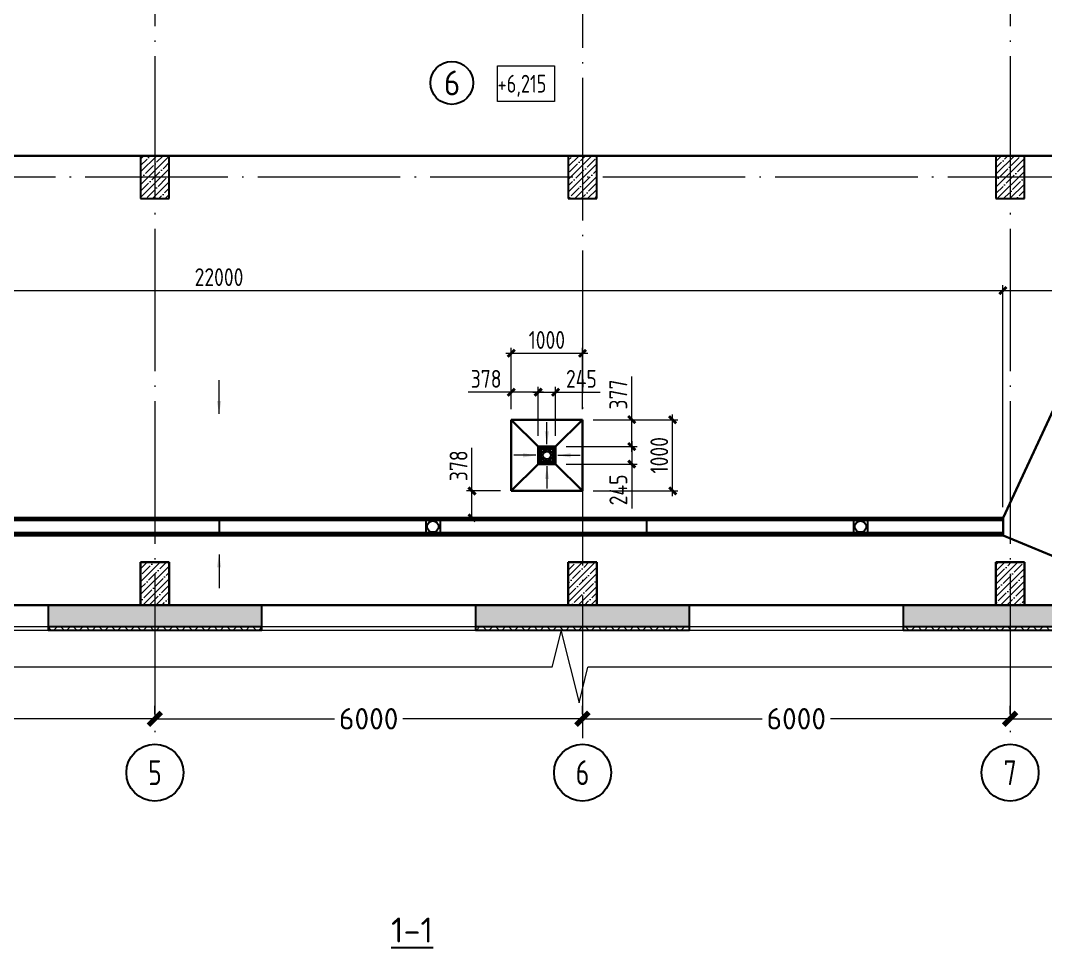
# Model space of a CAD drawing. Extents: x -965262 to 1142518, y -357520 to 71675.
# Drawn here: x 552421 to 566803, y -226157 to -213158 of the extents above; entities that cross this region are included whole.
import ezdxf

# ---------------------------------------------------------------- set-up
doc = ezdxf.new("R2010")
doc.units = 0
doc.header["$LTSCALE"] = 10
doc.linetypes.add('DOTE', pattern=[2.42, 2, -0.2, 0.02, -0.2])
doc.layers.get('0').update_dxf_attribs({"linetype": 'CONTINUOUS', "lineweight": 30})
doc.layers.get('Defpoints').update_dxf_attribs({"linetype": 'CONTINUOUS'})
for name, color, linetype, lineweight in [('DOTE', 7, 'DOTE', 9), ('ВК', 5, 'CONTINUOUS', 30), ('Лотки_трапы_выпуски', 5, 'CONTINUOUS', 30), ('полы', 3, 'CONTINUOUS', 35)]:
    doc.layers.add(name, color=color, linetype=linetype, lineweight=lineweight)
doc.styles.add('GOST 2.304', font='isocpeur.ttf', dxfattribs={"width": 0.75, "height": 250})
doc.styles.add('GOST-2.304_Type-B', font='isocpeur.ttf', dxfattribs={"width": 0.9})
doc.styles.get("Standard").update_dxf_attribs({"font": 'isocpeur.ttf', "height": 300})
doc.styles.add('ГОСТ 2м', font='isocpeur.ttf', dxfattribs={"width": 0.8, "height": 250})
doc.dimstyles.get("Standard").update_dxf_attribs({"dimscale": 100, "dimtxt": 300, "dimasz": 1.8, "dimexe": 1.8, "dimexo": 0.625, "dimgap": 0.9, "dimtad": 0, "dimdec": 0, "dimzin": 0, "dimdsep": 46, "dimtxsty": 'Standard', "dimblk": 'ARCHTICK', "dimcen": 0.9, "dimclrd": 256, "dimclre": 256, "dimclrt": 256, "dimadec": 0, "dimazin": 0, "dimtfac": 1, "dimtdec": 0, "dimtofl": 0, "dimtmove": 0, "dimatfit": 3, "dimfxl": 1, "dimtolj": 1, "dimtzin": 0, "dimlwd": 15, "dimlwe": 15, "dimarcsym": 0})
doc.dimstyles.new('ГОСТ 2м', dxfattribs={"dimtxt": 250, "dimasz": 100, "dimexe": 75, "dimexo": 150, "dimgap": 62.5, "dimtad": 1, "dimdec": 0, "dimtxsty": 'ГОСТ 2м', "dimblk": 'ARCHTICK', "dimcen": 150, "dimdle": 75, "dimclrd": 256, "dimclre": 256, "dimclrt": 256, "dimadec": 0, "dimazin": 0, "dimtfac": 1, "dimtdec": 0, "dimtmove": 0, "dimatfit": 3, "dimldrblk": 'OBLIQUE', "dimfxl": 1, "dimlwd": 15, "dimlwe": 15, "dimarcsym": 0})
pattern_1 = [(45, (487763.99, -212475.13), (-89.80256, 89.80256), []), (45, (487853.79, -212475.13), (-89.80256, 89.80256), [158.75, -31.75, 0, -31.75])]
pattern_2 = [(135, (487763.99, -212475.13), (-89.80256, -89.80256), []), (225, (487763.99, -212475.13), (89.80256, -89.80256), [])]

# ---------------------------------------------------------------- blocks, each defined once
blk = doc.blocks.new('_ArchTick')
at = {"color": 0, "linetype": 'ByBlock', "lineweight": 0, "const_width": 0.4}
blk.add_lwpolyline([(-0.5, -0.5), (0.5, 0.5)], dxfattribs=at)
blk = doc.blocks.new('*D2003')
at = {"lineweight": 15, "transparency": 16777216}
for p, q in [((566306, -222887), (566306, -222770)), ((572306, -222887), (572306, -222770)), ((566306, -222950), (568826, -222950)), ((572306, -222950), (569786, -222950))]:
    blk.add_line(p, q, dxfattribs=at)
at = {"layer": 'Defpoints', "color": 0, "lineweight": 15, "transparency": 16777216}
for p in [(566306, -222950), (566306, -222950), (572306, -222950)]:
    blk.add_point(p, dxfattribs=at)
at = {"lineweight": 15, "transparency": 16777216, "xscale": 180, "yscale": 180, "zscale": 180, "rotation": 180}
blk.add_blockref('_ArchTick', (566306, -222950), dxfattribs=at)
at = {"lineweight": 15, "transparency": 16777216, "xscale": 180, "yscale": 180, "zscale": 180}
blk.add_blockref('_ArchTick', (572306, -222950), dxfattribs=at)
at = {"lineweight": 15, "transparency": 16777216, "insert": (569306, -222950), "char_height": 300, "attachment_point": 5}
blk.add_mtext('\\A1;6000', dxfattribs=at)
blk = doc.blocks.new('*D2004')
at = {"lineweight": 15, "transparency": 16777216}
for p, q in [((560306, -222887), (560306, -222770)), ((566306, -222887), (566306, -222770)), ((560306, -222950), (562826, -222950)), ((566306, -222950), (563786, -222950))]:
    blk.add_line(p, q, dxfattribs=at)
at = {"layer": 'Defpoints', "color": 0, "lineweight": 15, "transparency": 16777216}
for p in [(560306, -222950), (560306, -222950), (566306, -222950)]:
    blk.add_point(p, dxfattribs=at)
at = {"lineweight": 15, "transparency": 16777216, "xscale": 180, "yscale": 180, "zscale": 180, "rotation": 180}
blk.add_blockref('_ArchTick', (560306, -222950), dxfattribs=at)
at = {"lineweight": 15, "transparency": 16777216, "xscale": 180, "yscale": 180, "zscale": 180}
blk.add_blockref('_ArchTick', (566306, -222950), dxfattribs=at)
at = {"lineweight": 15, "transparency": 16777216, "insert": (563306, -222950), "char_height": 300, "attachment_point": 5}
blk.add_mtext('\\A1;6000', dxfattribs=at)
blk = doc.blocks.new('*D2005')
at = {"lineweight": 15, "transparency": 16777216}
for p, q in [((554306, -222887), (554306, -222770)), ((560306, -222887), (560306, -222770)), ((554306, -222950), (556826, -222950)), ((560306, -222950), (557786, -222950))]:
    blk.add_line(p, q, dxfattribs=at)
at = {"layer": 'Defpoints', "color": 0, "lineweight": 15, "transparency": 16777216}
for p in [(554306, -222950), (554306, -222950), (560306, -222950)]:
    blk.add_point(p, dxfattribs=at)
at = {"lineweight": 15, "transparency": 16777216, "xscale": 180, "yscale": 180, "zscale": 180, "rotation": 180}
blk.add_blockref('_ArchTick', (554306, -222950), dxfattribs=at)
at = {"lineweight": 15, "transparency": 16777216, "xscale": 180, "yscale": 180, "zscale": 180}
blk.add_blockref('_ArchTick', (560306, -222950), dxfattribs=at)
at = {"lineweight": 15, "transparency": 16777216, "insert": (557306, -222950), "char_height": 300, "attachment_point": 5}
blk.add_mtext('\\A1;6000', dxfattribs=at)
blk = doc.blocks.new('*D2006')
at = {"lineweight": 15, "transparency": 16777216}
for p, q in [((548306, -222887), (548306, -222770)), ((554306, -222887), (554306, -222770)), ((548306, -222950), (550826, -222950)), ((554306, -222950), (551786, -222950))]:
    blk.add_line(p, q, dxfattribs=at)
at = {"layer": 'Defpoints', "color": 0, "lineweight": 15, "transparency": 16777216}
for p in [(548306, -222950), (548306, -222950), (554306, -222950)]:
    blk.add_point(p, dxfattribs=at)
at = {"lineweight": 15, "transparency": 16777216, "xscale": 180, "yscale": 180, "zscale": 180, "rotation": 180}
blk.add_blockref('_ArchTick', (548306, -222950), dxfattribs=at)
at = {"lineweight": 15, "transparency": 16777216, "xscale": 180, "yscale": 180, "zscale": 180}
blk.add_blockref('_ArchTick', (554306, -222950), dxfattribs=at)
at = {"lineweight": 15, "transparency": 16777216, "insert": (551306, -222950), "char_height": 300, "attachment_point": 5}
blk.add_mtext('\\A1;6000', dxfattribs=at)
blk = doc.blocks.new('*D2061')
at = {"lineweight": 15, "transparency": 16777216}
for p, q in [((558755, -219755), (558755, -219150)), ((559156, -219755), (558680, -219755)), ((558755, -220133), (558755, -219680)), ((559156, -220133), (558680, -220133))]:
    blk.add_line(p, q, dxfattribs=at)
at = {"layer": 'Defpoints', "color": 0, "lineweight": 15, "transparency": 16777216}
for p in [(559306, -219755, 3260), (558755, -220133), (559306, -220133, -30)]:
    blk.add_point(p, dxfattribs=at)
at = {"lineweight": 15, "transparency": 16777216, "xscale": 100, "yscale": 100, "zscale": 100}
for p, rotation in [((558755, -219755), 90), ((558755, -220133), 270)]:
    blk.add_blockref('_ArchTick', p, dxfattribs=dict(at, rotation=rotation))
at = {"lineweight": 15, "transparency": 16777216, "insert": (558567, -219402), "char_height": 250, "attachment_point": 5, "rotation": 90, "style": 'ГОСТ 2м'}
blk.add_mtext('378', dxfattribs=at)
blk = doc.blocks.new('_Oblique')
at = {"color": 0, "linetype": 'ByBlock', "lineweight": -2}
blk.add_line((-0.5, -0.5), (0.5, 0.5), dxfattribs=at)
blk = doc.blocks.new('*D2062')
at = {"lineweight": 15, "transparency": 16777216}
for p, q in [((561571, -219830), (561571, -218681)), ((560456, -218756), (561646, -218756)), ((560456, -219755), (561646, -219755))]:
    blk.add_line(p, q, dxfattribs=at)
at = {"layer": 'Defpoints', "color": 0, "lineweight": 15, "transparency": 16777216}
for p in [(560306, -218756, 3260), (561571, -218756), (560306, -219755, 3260)]:
    blk.add_point(p, dxfattribs=at)
at = {"lineweight": 15, "transparency": 16777216, "xscale": 100, "yscale": 100, "zscale": 100}
for p, rotation in [((561571, -218756), 90), ((561571, -219755), 270)]:
    blk.add_blockref('_ArchTick', p, dxfattribs=dict(at, rotation=rotation))
at = {"lineweight": 15, "transparency": 16777216, "insert": (561383, -219255), "char_height": 250, "attachment_point": 5, "rotation": 90, "style": 'ГОСТ 2м'}
blk.add_mtext('1000', dxfattribs=at)
blk = doc.blocks.new('*D2063')
at = {"lineweight": 15, "transparency": 16777216}
for p, q in [((559231, -217825), (560381, -217825)), ((559306, -218606), (559306, -217750)), ((560306, -218606), (560306, -217750))]:
    blk.add_line(p, q, dxfattribs=at)
at = {"layer": 'Defpoints', "color": 0, "lineweight": 15, "transparency": 16777216}
for p in [(560306, -217825), (559306, -218756, 3260), (560306, -218756)]:
    blk.add_point(p, dxfattribs=at)
at = {"lineweight": 15, "transparency": 16777216, "xscale": 100, "yscale": 100, "zscale": 100, "rotation": 180}
blk.add_blockref('_ArchTick', (559306, -217825), dxfattribs=at)
at = {"lineweight": 15, "transparency": 16777216, "xscale": 100, "yscale": 100, "zscale": 100}
blk.add_blockref('_ArchTick', (560306, -217825), dxfattribs=at)
at = {"lineweight": 15, "transparency": 16777216, "insert": (559806, -217638), "char_height": 250, "attachment_point": 5, "style": 'ГОСТ 2м'}
blk.add_mtext('1000', dxfattribs=at)
blk = doc.blocks.new('*D2065')
at = {"lineweight": 15, "transparency": 16777216}
for p, q in [((544206, -219983), (544206, -216870)), ((566206, -219983), (566206, -216870)), ((544131, -216945), (566281, -216945))]:
    blk.add_line(p, q, dxfattribs=at)
at = {"layer": 'Defpoints', "color": 0, "lineweight": 15, "transparency": 16777216}
for p in [(566206, -216945), (544206, -220133, -30), (566206, -220133, -30)]:
    blk.add_point(p, dxfattribs=at)
at = {"lineweight": 15, "transparency": 16777216, "xscale": 100, "yscale": 100, "zscale": 100, "rotation": 180}
blk.add_blockref('_ArchTick', (544206, -216945), dxfattribs=at)
at = {"lineweight": 15, "transparency": 16777216, "xscale": 100, "yscale": 100, "zscale": 100}
blk.add_blockref('_ArchTick', (566206, -216945), dxfattribs=at)
at = {"lineweight": 15, "transparency": 16777216, "insert": (555206, -216757), "char_height": 250, "attachment_point": 5, "style": 'ГОСТ 2м'}
blk.add_mtext('22000', dxfattribs=at)
blk = doc.blocks.new('*D2066')
at = {"lineweight": 15, "transparency": 16777216}
for p, q in [((560997, -218756), (560997, -218151)), ((560456, -218756), (561072, -218756)), ((560997, -219208), (560997, -218756)), ((560079, -219133), (561072, -219133))]:
    blk.add_line(p, q, dxfattribs=at)
at = {"layer": 'Defpoints', "color": 0, "lineweight": 15, "transparency": 16777216}
for p in [(560306, -218756, 3260), (560997, -218756), (559929, -219133, 3260)]:
    blk.add_point(p, dxfattribs=at)
at = {"lineweight": 15, "transparency": 16777216, "xscale": 100, "yscale": 100, "zscale": 100}
for p, rotation in [((560997, -218756), 90), ((560997, -219133), 270)]:
    blk.add_blockref('_ArchTick', p, dxfattribs=dict(at, rotation=rotation))
at = {"lineweight": 15, "transparency": 16777216, "insert": (560809, -218403), "char_height": 250, "attachment_point": 5, "rotation": 90, "style": 'ГОСТ 2м'}
blk.add_mtext('377', dxfattribs=at)
blk = doc.blocks.new('*D2067')
at = {"lineweight": 15, "transparency": 16777216}
for p, q in [((559306, -218606), (559306, -218295)), ((559684, -218983), (559684, -218295)), ((559306, -218370), (558701, -218370)), ((559759, -218370), (559306, -218370))]:
    blk.add_line(p, q, dxfattribs=at)
at = {"layer": 'Defpoints', "color": 0, "lineweight": 15, "transparency": 16777216}
for p in [(559306, -218370), (559306, -218756, 3260), (559684, -219133, 3260)]:
    blk.add_point(p, dxfattribs=at)
at = {"lineweight": 15, "transparency": 16777216, "xscale": 100, "yscale": 100, "zscale": 100, "rotation": 180}
blk.add_blockref('_ArchTick', (559306, -218370), dxfattribs=at)
at = {"lineweight": 15, "transparency": 16777216, "xscale": 100, "yscale": 100, "zscale": 100}
blk.add_blockref('_ArchTick', (559684, -218370), dxfattribs=at)
at = {"lineweight": 15, "transparency": 16777216, "insert": (558954, -218183), "char_height": 250, "attachment_point": 5, "style": 'ГОСТ 2м'}
blk.add_mtext('378', dxfattribs=at)
blk = doc.blocks.new('*D2068')
at = {"lineweight": 15, "transparency": 16777216}
for p, q in [((559684, -218983), (559684, -218295)), ((559929, -218983), (559929, -218295)), ((559609, -218370), (559929, -218370)), ((559929, -218370), (560554, -218370))]:
    blk.add_line(p, q, dxfattribs=at)
at = {"layer": 'Defpoints', "color": 0, "lineweight": 15, "transparency": 16777216}
for p in [(559929, -218370), (559684, -219133, 3260), (559929, -219133, 3260)]:
    blk.add_point(p, dxfattribs=at)
at = {"lineweight": 15, "transparency": 16777216, "xscale": 100, "yscale": 100, "zscale": 100, "rotation": 180}
blk.add_blockref('_ArchTick', (559684, -218370), dxfattribs=at)
at = {"lineweight": 15, "transparency": 16777216, "xscale": 100, "yscale": 100, "zscale": 100}
blk.add_blockref('_ArchTick', (559929, -218370), dxfattribs=at)
at = {"lineweight": 15, "transparency": 16777216, "insert": (560291, -218183), "char_height": 250, "attachment_point": 5, "style": 'ГОСТ 2м'}
blk.add_mtext('245', dxfattribs=at)
blk = doc.blocks.new('*D2069')
at = {"lineweight": 15, "transparency": 16777216}
for p, q in [((560079, -219133), (561072, -219133)), ((560997, -219058), (560997, -219378)), ((560079, -219378), (561072, -219378)), ((560997, -219378), (560997, -220003))]:
    blk.add_line(p, q, dxfattribs=at)
at = {"layer": 'Defpoints', "color": 0, "lineweight": 15, "transparency": 16777216}
for p in [(559929, -219133, 3260), (559929, -219378, 3260), (560997, -219378)]:
    blk.add_point(p, dxfattribs=at)
at = {"lineweight": 15, "transparency": 16777216, "xscale": 100, "yscale": 100, "zscale": 100}
for p, rotation in [((560997, -219133), 90), ((560997, -219378), 270)]:
    blk.add_blockref('_ArchTick', p, dxfattribs=dict(at, rotation=rotation))
at = {"lineweight": 15, "transparency": 16777216, "insert": (560809, -219740), "char_height": 250, "attachment_point": 5, "rotation": 90, "style": 'ГОСТ 2м'}
blk.add_mtext('245', dxfattribs=at)
blk = doc.blocks.new('*D2070')
at = {"lineweight": 15, "transparency": 16777216}
for p, q in [((566206, -219983), (566206, -216870)), ((568566, -219982), (568566, -216870)), ((566131, -216945), (568641, -216945))]:
    blk.add_line(p, q, dxfattribs=at)
at = {"layer": 'Defpoints', "color": 0, "lineweight": 15, "transparency": 16777216}
for p in [(568566, -216945), (566206, -220133, -30), (568566, -220132, 1451)]:
    blk.add_point(p, dxfattribs=at)
at = {"lineweight": 15, "transparency": 16777216, "xscale": 100, "yscale": 100, "zscale": 100, "rotation": 180}
blk.add_blockref('_ArchTick', (566206, -216945), dxfattribs=at)
at = {"lineweight": 15, "transparency": 16777216, "xscale": 100, "yscale": 100, "zscale": 100}
blk.add_blockref('_ArchTick', (568566, -216945), dxfattribs=at)
at = {"lineweight": 15, "transparency": 16777216, "insert": (567386, -216757), "char_height": 250, "attachment_point": 5, "style": 'ГОСТ 2м'}
blk.add_mtext('2360', dxfattribs=at)

msp = doc.modelspace()

# ---------------------------------------------------------------- hatches: boundary and pattern name
at = {"lineweight": 15}
h = msp.add_hatch(dxfattribs=at)
h.set_pattern_fill('ANSI35', scale=40)
h.set_pattern_definition([(45, (574911.69, -197185.92), (-179.6051, 179.6051), []), (45, (575091.3, -197185.92), (-179.6051, 179.6051), [317.5, -63.5, 0, -63.5])])
h.paths.add_polyline_path([(576255.6, -197055.1), (573806.7, -197055.1), (573806.7, -197355.1), (576255.6, -197355.1)])
h.paths.add_polyline_path([(549806.7, -197055.1), (546806.7, -197055.1), (546806.7, -197355.1), (549806.7, -197355.1)])
h.paths.add_polyline_path([(555806.7, -197055.1), (552806.7, -197055.1), (552806.7, -197355.1), (555806.7, -197355.1)])
h.paths.add_polyline_path([(561806.7, -197055.1), (558806.7, -197055.1), (558806.7, -197355.1), (561806.7, -197355.1)])
h.paths.add_polyline_path([(567806.7, -197055.1), (564806.7, -197055.1), (564806.7, -197355.1), (567806.7, -197355.1)])
h.paths.add_polyline_path([(576255.6, -197055.1), (570806.7, -197055.1), (570806.7, -197355.1), (576255.6, -197355.1)])
h.paths.add_polyline_path([(578306.5, -197055.1), (577455.6, -197055.1), (577455.6, -197355.1), (578306.5, -197355.1)])
h.paths.add_polyline_path([(578306.5, -221455.1), (578306.5, -221355.1), (578006.5, -221355.1), (578006.5, -221355.1), (577606.5, -221355.1), (576806.5, -221355.1), (576806.5, -221655.1), (578306.5, -221655.1)])
h.paths.add_polyline_path([(573806.5, -221355.1), (573806.5, -221705.1), (570806.5, -221705.1), (570806.5, -221355.1)])
h.paths.add_polyline_path([(567806.5, -221355.1), (566506.5, -221355.1), (566506.5, -221355.1), (566106.5, -221355.1), (564806.5, -221355.1), (564806.5, -221655.1), (567806.5, -221655.1)])
h.paths.add_polyline_path([(561806.5, -221355.1), (560506.5, -221355.1), (560506.5, -221355.1), (560106.5, -221355.1), (558806.5, -221355.1), (558806.5, -221655.1), (561806.5, -221655.1)])
h.paths.add_polyline_path([(555806.5, -221355.1), (554506.5, -221355.1), (554506.5, -221355.1), (554106.5, -221355.1), (552806.5, -221355.1), (552806.5, -221655.1), (555806.5, -221655.1)])
h.paths.add_polyline_path([(549806.5, -221355.1), (548506.5, -221355.1), (548506.5, -221355.1), (548106.5, -221355.1), (546806.5, -221355.1), (546806.5, -221655.1), (549806.5, -221655.1)])
h.paths.add_polyline_path([(543806.5, -221355.1), (543006.5, -221355.1), (543006.5, -221355.1), (542606.5, -221355.1), (542306.5, -221539), (542306.5, -221655.1), (543806.5, -221655.1)])
h.paths.add_polyline_path([(542606.5, -211005.1), (542306.5, -211005.1), (542306.5, -211930.1), (542606.5, -211930.1), (542606.5, -211930.1)])
h.paths.add_polyline_path([(542606.5, -208155.1), (542306.5, -208155.1), (542306.5, -209805.1), (542606.5, -209805.1)])
h.paths.add_polyline_path([(542606.5, -206955.1), (542256.5, -206955.1), (542256.5, -205305.1), (542606.5, -205305.1)])
h.paths.add_polyline_path([(542606.5, -202455.1), (542306.5, -202455.1), (542306.5, -204105.1), (542606.5, -204105.1)])
h.paths.add_polyline_path([(542606.5, -199605.1), (542306.5, -199605.1), (542306.5, -201255.1), (542606.5, -201255.1)])
h.paths.add_polyline_path([(542306.5, -206955.1), (542256.5, -206955.1), (542256.5, -205305.1), (542306.5, -205305.1)])
h.paths.add_polyline_path([(542606.5, -221355.1), (542306.5, -221539), (542306.5, -219854.9), (542606.5, -219854.9)])
h.paths.add_polyline_path([(542306.5, -216854.9), (542306.5, -214930.1), (542606.5, -214930.1), (542606.5, -216854.9)])
h.paths.add_polyline_path([(542306.5, -198405.1), (542306.5, -197055.1), (543806.7, -197055.1), (543806.7, -197355.1), (542606.5, -197356), (542606.5, -198405.1)])
h.paths.add_polyline_path([(570806.5, -221655.1), (573806.5, -221655.1), (573806.5, -221705.1), (570806.5, -221705.1)])
h = msp.add_hatch(dxfattribs=at)
h.set_pattern_fill('ANSI35', scale=20, style=0)
h.set_pattern_definition(pattern_1)
h.paths.add_polyline_path([(554506.5, -215055.1), (554106.5, -215055.1), (554106.5, -215655.1), (554506.5, -215655.1)])
h = msp.add_hatch(dxfattribs=at)
h.set_pattern_fill('ANSI35', scale=20, style=0)
h.set_pattern_definition(pattern_1)
h.paths.add_polyline_path([(560506.5, -215055.1), (560106.5, -215055.1), (560106.5, -215655.1), (560506.5, -215655.1)])
h = msp.add_hatch(dxfattribs=at)
h.set_pattern_fill('ANSI35', scale=20, style=0)
h.set_pattern_definition(pattern_1)
h.paths.add_polyline_path([(566506.5, -215055.1), (566106.5, -215055.1), (566106.5, -215655.1), (566506.5, -215655.1)])
h = msp.add_hatch(dxfattribs=at)
h.set_pattern_fill('ANSI35', scale=20, style=0)
h.set_pattern_definition(pattern_1)
h.paths.add_polyline_path([(554506.5, -220755.1), (554106.5, -220755.1), (554106.5, -221355.1), (554506.5, -221355.1)])
h = msp.add_hatch(dxfattribs=at)
h.set_pattern_fill('ANSI35', scale=20, style=0)
h.set_pattern_definition(pattern_1)
h.paths.add_polyline_path([(560506.5, -220755.1), (560106.5, -220755.1), (560106.5, -221355.1), (560506.5, -221355.1)])
h = msp.add_hatch(dxfattribs=at)
h.set_pattern_fill('ANSI35', scale=20, style=0)
h.set_pattern_definition(pattern_1)
h.paths.add_polyline_path([(566506.5, -220755.1), (566106.5, -220755.1), (566106.5, -221355.1), (566506.5, -221355.1)])
h = msp.add_hatch(dxfattribs=at)
h.set_pattern_fill('ANSI37', scale=40, angle=90)
h.set_pattern_definition(pattern_2)
h.paths.add_polyline_path([(555806.5, -221705.1), (555806.5, -221655.1), (552806.5, -221655.1), (552806.5, -221705.1)])
h = msp.add_hatch(dxfattribs=at)
h.set_pattern_fill('ANSI37', scale=40, angle=90)
h.set_pattern_definition(pattern_2)
h.paths.add_polyline_path([(561806.5, -221705.1), (561806.5, -221655.1), (558806.5, -221655.1), (558806.5, -221705.1)])
h = msp.add_hatch(dxfattribs=at)
h.set_pattern_fill('ANSI37', scale=40, angle=90)
h.set_pattern_definition(pattern_2)
h.paths.add_polyline_path([(564806.5, -221655.1), (564806.5, -221705.1), (567806.5, -221705.1), (567806.5, -221655.1)])

# ---------------------------------------------------------------- linework, layer by layer
at = {"color": 7, "lineweight": 15}
for p, q in [((559114.3, -213795.2, 9801.8), (559914.3, -213795.2, 9801.8)), ((559114.3, -214295.2, 9801.8), (559114.3, -213795.2, 9801.8)), ((559914.3, -213795.2, 9801.8), (559914.3, -214295.2, 9801.8)), ((559914.3, -214295.2, 9801.8), (559114.3, -214295.2, 9801.8)), ((549806.5, -221355.1, 11223.1), (552806.5, -221355.1, 11223.1)), ((555806.5, -221355.1, 11223.1), (558806.5, -221355.1, 11223.1)), ((561806.5, -221355.1, 11223.1), (564806.5, -221355.1, 11223.1)), ((549806.5, -221655.1, 11223.1), (552806.5, -221655.1, 11223.1)), ((549806.5, -221705.1, 11223.1), (552806.5, -221705.1, 11223.1)), ((555806.5, -221655.1, 11223.1), (558806.5, -221655.1, 11223.1)), ((555806.5, -221705.1, 11223.1), (558806.5, -221705.1, 11223.1)), ((561806.5, -221655.1, 11223.1), (564806.5, -221655.1, 11223.1)), ((561806.5, -221705.1, 11223.1), (564806.5, -221705.1, 11223.1))]:
    msp.add_line(p, q, dxfattribs=at)
at = {"color": 7, "lineweight": 30}
for p, q in [((554106.5, -215055.1, 11253.1), (554106.5, -215655.1, 11253.1)), ((554506.5, -215055.1, 11253.1), (554106.5, -215055.1, 11253.1)), ((554506.5, -215655.1, 11253.1), (554506.5, -215055.1, 11253.1)), ((560106.5, -215055.1, 11253.1), (560106.5, -215655.1, 11253.1)), ((560506.5, -215055.1, 11253.1), (560106.5, -215055.1, 11253.1)), ((560506.5, -215655.1, 11253.1), (560506.5, -215055.1, 11253.1)), ((566106.5, -215055.1, 11253.1), (566106.5, -215655.1, 11253.1)), ((566506.5, -215055.1, 11253.1), (566106.5, -215055.1, 11253.1)), ((566506.5, -215655.1, 11253.1), (566506.5, -215055.1, 11253.1)), ((554106.5, -215655.1, 11253.1), (554506.5, -215655.1, 11253.1)), ((560106.5, -215655.1, 11253.1), (560506.5, -215655.1, 11253.1)), ((566106.5, -215655.1, 11253.1), (566506.5, -215655.1, 11253.1)), ((554106.5, -220755.1, 11253.1), (554106.5, -221355.1, 11253.1)), ((554506.5, -220755.1, 11253.1), (554106.5, -220755.1, 11253.1)), ((554506.5, -221355.1, 11253.1), (554506.5, -220755.1, 11253.1)), ((560106.5, -220755.1, 11253.1), (560106.5, -221355.1, 11253.1)), ((560506.5, -220755.1, 11253.1), (560106.5, -220755.1, 11253.1)), ((560506.5, -221355.1, 11253.1), (560506.5, -220755.1, 11253.1)), ((566106.5, -220755.1, 11253.1), (566106.5, -221355.1, 11253.1)), ((566506.5, -220755.1, 11253.1), (566106.5, -220755.1, 11253.1)), ((566506.5, -221355.1, 11253.1), (566506.5, -220755.1, 11253.1)), ((554106.5, -221355.1, 11253.1), (554506.5, -221355.1, 11253.1)), ((560106.5, -221355.1, 11253.1), (560506.5, -221355.1, 11253.1)), ((566106.5, -221355.1, 11253.1), (566506.5, -221355.1, 11253.1))]:
    msp.add_line(p, q, dxfattribs=at)
at = {"color": 7}
for p, q in [((552806.5, -221355.1, 11223.1), (552806.5, -221705.1, 11223.1)), ((555806.5, -221355.1, 11223.1), (552806.5, -221355.1, 11223.1)), ((555806.5, -221705.1, 11223.1), (555806.5, -221355.1, 11223.1)), ((558806.5, -221355.1, 11223.1), (558806.5, -221705.1, 11223.1)), ((561806.5, -221355.1, 11223.1), (558806.5, -221355.1, 11223.1)), ((561806.5, -221705.1, 11223.1), (561806.5, -221355.1, 11223.1)), ((564806.5, -221355.1, 11223.1), (564806.5, -221705.1, 11223.1)), ((567806.5, -221355.1, 11223.1), (564806.5, -221355.1, 11223.1)), ((552806.5, -221655.1, 11223.1), (555806.5, -221655.1, 11223.1)), ((552806.5, -221705.1, 11223.1), (555806.5, -221705.1, 11223.1)), ((558806.5, -221655.1, 11223.1), (561806.5, -221655.1, 11223.1)), ((558806.5, -221705.1, 11223.1), (561806.5, -221705.1, 11223.1)), ((564806.5, -221655.1, 11223.1), (567806.5, -221655.1, 11223.1)), ((564806.5, -221705.1, 11223.1), (567806.5, -221705.1, 11223.1))]:
    msp.add_line(p, q, dxfattribs=at)
at = {"color": 5, "lineweight": 15, "ltscale": 10, "extrusion": (-1.83697e-16, -1, 0)}
for p, q in [((559882.5, -222225.9, 13061.6), (541735, -222225.9, 13061.6)), ((579530.1, -222225.9, 13061.6), (560382.5, -222225.9, 13061.6))]:
    msp.add_line(p, q, dxfattribs=at)
at = {"color": 5, "lineweight": 15, "ltscale": 10, "elevation": 13061.6}
for points in [[(559882.5, -222225.9), (560007.5, -221725.9)], [(560007.5, -221725.9), (560257.5, -222725.9)], [(560257.5, -222725.9), (560382.5, -222225.9)]]:
    msp.add_lwpolyline(points, dxfattribs=at)
at = {"color": 7}
msp.add_circle((558471.4, -214033.6, 9444.6), 300, dxfattribs=at)
at = {"layer": 'DOTE', "color": 7, "ltscale": 100, "extrusion": (0, -1, 0)}
for p, q in [((554306.5, -184617.3, 9801.8), (554306.5, -223305.4, 9801.8)), ((566306.5, -184617.3, 9801.8), (566306.5, -223305.4, 9801.8)), ((560306.5, -184921.6, 9801.8), (560306.5, -223305.4, 9801.8))]:
    msp.add_line(p, q, dxfattribs=at)
at = {"layer": 'DOTE', "color": 7, "ltscale": 100}
for p, q in [((579530.1, -215355.1, 9801.8), (540558.2, -215355.1, 9801.8)), ((579530.1, -221355.1, 9801.8), (540558.2, -221355.1, 9801.8))]:
    msp.add_line(p, q, dxfattribs=at)
at = {"layer": 'DOTE', "color": 7, "linetype": 'Continuous', "lineweight": 30}
for centre in [(554306.5, -223705.4, 9801.8), (560306.5, -223705.4, 9801.8), (566306.5, -223705.4, 9801.8)]:
    msp.add_circle(centre, 400, dxfattribs=at)
at = {"layer": 'ВК', "ltscale": 100}
for p, q in [((559706.5, -219155.1, 13061.6), (559706.5, -219355.1, 13061.6)), ((559706.5, -219155.1, 13061.6), (559906.5, -219155.1, 13061.6)), ((559906.5, -219155.1, 13061.6), (559906.5, -219355.1, 13061.6)), ((559706.5, -219355.1, 13061.6), (559906.5, -219355.1, 13061.6)), ((558106.9, -220155.1, 9771.8), (558106.9, -220355.1, 9771.8)), ((558106.9, -220155.1, 9771.8), (558306.9, -220155.1, 9771.8)), ((558306.9, -220155.1, 9771.8), (558306.9, -220355.1, 9771.8)), ((564106.9, -220155.1, 9771.8), (564106.9, -220355.1, 9771.8)), ((564106.9, -220155.1, 9771.8), (564306.9, -220155.1, 9771.8)), ((564306.9, -220155.1, 9771.8), (564306.9, -220355.1, 9771.8)), ((558106.9, -220355.1, 9771.8), (558306.9, -220355.1, 9771.8)), ((564106.9, -220355.1, 9771.8), (564306.9, -220355.1, 9771.8))]:
    msp.add_line(p, q, dxfattribs=at)
at = {"layer": 'Лотки_трапы_выпуски', "color": 5}
for p, q in [((559684, -219132.6, 13061.6), (559929, -219132.6, 13061.6)), ((559684, -219377.6, 13061.6), (559684, -219132.6, 13061.6)), ((559909, -219152.6, 13061.6), (559704, -219152.6, 13061.6)), ((559704, -219152.6, 13061.6), (559704, -219357.6, 13061.6)), ((559891.5, -219170.1, 13061.6), (559721.5, -219170.1, 13061.6)), ((559721.5, -219170.1, 13061.6), (559721.5, -219340.1, 13061.6)), ((559929, -219132.6, 13061.6), (559891.5, -219170.1, 13061.6)), ((559891.5, -219170.1, 13061.6), (559891.5, -219340.1, 13061.6)), ((559909, -219357.6, 13061.6), (559909, -219152.6, 13061.6)), ((559929, -219377.6, 13061.6), (559929, -219132.6, 13061.6)), ((559684, -219377.6, 13061.6), (559929, -219377.6, 13061.6)), ((559704, -219357.6, 13061.6), (559909, -219357.6, 13061.6)), ((559891.5, -219340.1, 13061.6), (559721.5, -219340.1, 13061.6)), ((559929, -219377.6, 13061.6), (559891.5, -219340.1, 13061.6)), ((544206.5, -220132.6, 9771.8), (566206.5, -220132.6, 9771.8)), ((566206.5, -220152.6, 9771.8), (544206.5, -220152.6, 9771.8)), ((566206.5, -220170.1, 9771.8), (544206.5, -220170.1, 9771.8)), ((555206.5, -220132.6, 9771.8), (555206.5, -220377.6, 9771.8)), ((561206.5, -220132.6, 9771.8), (561206.5, -220377.6, 9771.8)), ((566206.5, -220377.6, 9771.8), (566206.5, -220132.6, 9771.8)), ((566206.5, -220340.1, 9771.8), (544206.5, -220340.1, 9771.8)), ((544206.5, -220357.6, 9771.8), (566206.5, -220357.6, 9771.8)), ((544206.5, -220377.6, 9771.8), (566206.5, -220377.6, 9771.8))]:
    msp.add_line(p, q, dxfattribs=at)
for centre, radius in [((559806.5, -219255.1, 13061.6), 80), ((559806.5, -219255.1, 13061.6), 55), ((558206.5, -220255.1, 9771.8), 80), ((564206.5, -220255.1, 9771.8), 80)]:
    msp.add_circle(centre, radius, dxfattribs=at)
at = {"layer": 'полы'}
for p, q in [((568566.1, -215055.1, 11253.1), (548506.5, -215055.1, 11253.1)), ((568566.1, -215055.1, 11253.1), (566206.5, -220132.6, 9771.8)), ((559306.5, -218755.6, 13061.6), (560306.5, -218755.6, 13061.6)), ((559306.5, -218755.6, 13061.6), (559306.5, -219754.7, 13061.6)), ((559306.5, -218755.6, 13061.6), (559684, -219132.6, 13061.6)), ((559929, -219132.6, 13061.6), (560306.5, -218755.6, 13061.6)), ((560306.5, -218755.6, 13061.6), (560306.5, -219754.7, 13061.6)), ((559306.5, -219754.7, 13061.6), (559684, -219377.6, 13061.6)), ((560306.5, -219754.7, 13061.6), (559929, -219377.6, 13061.6)), ((559306.5, -219754.7, 13061.6), (560306.5, -219754.7, 13061.6)), ((568566.1, -221355.1, 11223.1), (566206.5, -220377.6, 9771.8)), ((554106.5, -221355.1, 11253.1), (554106.5, -220755.1, 11253.1)), ((554106.5, -220755.1, 11253.1), (554506.5, -220755.1, 11253.1)), ((554506.5, -220755.1, 11253.1), (554506.5, -221355.1, 9801.8)), ((560106.5, -221355.1, 11253.1), (560106.5, -220755.1, 11253.1)), ((560106.5, -220755.1, 11253.1), (560506.5, -220755.1, 11253.1)), ((560506.5, -220755.1, 11253.1), (560506.5, -221355.1, 9801.8)), ((566106.5, -221355.1, 11253.1), (566106.5, -220755.1, 11253.1)), ((566106.5, -220755.1, 11253.1), (566506.5, -220755.1, 11253.1)), ((566506.5, -220755.1, 11253.1), (566506.5, -221355.1, 9801.8)), ((548506.5, -221355.1, 9801.8), (554106.5, -221355.1, 11253.1)), ((554506.5, -221355.1, 9801.8), (560106.5, -221355.1, 11253.1)), ((560506.5, -221355.1, 9801.8), (566106.5, -221355.1, 11253.1)), ((566506.5, -221355.1, 9801.8), (571606.1, -221355.1, 11253.1))]:
    msp.add_line(p, q, dxfattribs=at)
at = {"layer": 'полы', "lineweight": 0, "ltscale": 50}
for p, q in [((555206.5, -218675.2, 9771.8), (555206.5, -218203.2, 9771.8)), ((559806.4, -219100.7, 13061.6), (559806.1, -218790.4, 13061.6)), ((559652.2, -219255.1, 13061.6), (559341.9, -219255.1, 13061.6)), ((559960.8, -219255.1, 13061.6), (560271.1, -219255.1, 13061.6)), ((559806.8, -219409.3, 13061.6), (559807.2, -219719.6, 13061.6)), ((555206.5, -220644.3, 9771.8), (555206.5, -221116.3, 9771.8))]:
    msp.add_line(p, q, dxfattribs=at)
at = {"layer": 'полы'}
for points, elevation in [([(559684, -219377.6), (559929, -219377.6), (559929, -219132.6), (559684, -219132.6)], 13061.6), ([(544206.5, -220377.6), (566206.5, -220377.6), (566206.5, -220132.6), (544206.5, -220132.6)], 9771.8)]:
    msp.add_lwpolyline(points, close=True, dxfattribs=dict(at, elevation=elevation))
at = {"layer": 'полы', "lineweight": 0, "ltscale": 50}
for points in [[(555236.5, -218495.2, 9771.8), (555176.5, -218495.2, 9771.8), (555206.5, -218675.2, 9771.8)], [(559836.2, -218920.6, 13061.6), (559776.2, -218920.7, 13061.6), (559806.4, -219100.7, 13061.6)], [(559472.2, -219285.1, 13061.6), (559472.2, -219225.1, 13061.6), (559652.2, -219255.1, 13061.6)], [(560140.8, -219285.1, 13061.6), (560140.8, -219225.1, 13061.6), (559960.8, -219255.1, 13061.6)], [(559837, -219589.3, 13061.6), (559777, -219589.3, 13061.6), (559806.8, -219409.3, 13061.6)], [(555236.5, -220824.3, 9771.8), (555176.5, -220824.3, 9771.8), (555206.5, -220644.3, 9771.8)]]:
    msp.add_solid(points, dxfattribs=at)

# ---------------------------------------------------------------- texts
at = {"color": 7, "lineweight": 0, "style": 'GOST 2.304', "width": 0.75}
msp.add_text('+6,215', height=250, dxfattribs=at).set_placement((559113.9, -214169.2, 9801.8))
at = {"color": 7, "insert": (558471.4, -214033.6, 14155.7), "char_height": 350, "width": 800, "attachment_point": 5, "style": 'GOST-2.304_Type-B'}
msp.add_mtext('{\\fISOCPEUR|b0|i0|c0|p34;\\T0.95;6}', dxfattribs=at)
at = {"layer": 'DOTE', "color": 7, "linetype": 'Continuous', "lineweight": 30, "ltscale": 100, "char_height": 350, "width": 800, "attachment_point": 5, "style": 'GOST 2.304'}
for s, insert in [('5', (554306.5, -223705.4, 9801.8)), ('6', (560306.5, -223705.4, 9801.8)), ('7', (566306.5, -223705.4, 9801.8))]:
    msp.add_mtext(s, dxfattribs=dict(at, insert=insert))
at = {"layer": 'DOTE', "linetype": 'Continuous', "lineweight": 30, "ltscale": 100, "insert": (557914.5, -225912, -7970.9), "char_height": 350, "width": 800, "attachment_point": 5, "style": 'GOST 2.304'}
msp.add_mtext('{\\W1;\\L\\C5;1-1}', dxfattribs=at)

# ---------------------------------------------------------------- dimensions: what is measured, and where the dimension line sits
at = {"lineweight": 15}
for base, p1, p2, picture, middle in [((566206.5, -216944.8, 9801.8), (544206.5, -220132.6, 9771.8), (566206.5, -220132.6, 9771.8), '*D2065', (555206.5, -216757.3, 9801.8)), ((568566.5, -216944.8, 9801.8), (566206.5, -220132.6, 9771.8), (568566.5, -220132.5, 11253.1), '*D2070', (567386.5, -216757.3, 9801.8)), ((560306.5, -217825.3, 9801.8), (559306.5, -218755.6, 13061.6), (560306.5, -218755.6, 9801.8), '*D2063', (559806.5, -217637.8, 9801.8)), ((559306.4803197, -218370.3587187, 9801.8250256), (559683.9803197, -219132.6324418, 13061.6093679), (559306.4803197, -218755.5660461, 13061.6093679), '*D2067', (558953.9803197, -218182.8587187, 9801.8250256)), ((559929, -218370.4, 9801.8), (559684, -219132.6, 13061.6), (559929, -219132.6, 13061.6), '*D2068', (560291.5, -218182.9, 9801.8))]:
    dim = msp.add_linear_dim(base=base, p1=p1, p2=p2, dimstyle='ГОСТ 2м', dxfattribs=at)
    dim.commit()
    dim.dimension.update_dxf_attribs({"geometry": picture, "text_midpoint": middle})
for base, p2, picture, middle in [((560996.9, -218755.6, 9801.8), (560306.5, -218755.6, 13061.6), '*D2066', (560809.4, -218403.1, 9801.8)), ((560996.9, -219377.6, 9801.8), (559929, -219377.6, 13061.6), '*D2069', (560809.4, -219740.1, 9801.8))]:
    dim = msp.add_linear_dim(base=base, p1=(559929, -219132.6, 13061.6), p2=p2, angle=90, dimstyle='ГОСТ 2м', dxfattribs=at)
    dim.commit()
    dim.dimension.update_dxf_attribs({"geometry": picture, "text_midpoint": middle})
dim = msp.add_linear_dim(base=(561570.6, -218755.6, 9801.8), p1=(560306.5, -219754.7, 13061.6), p2=(560306.5, -218755.6, 13061.6), angle=90, text='1000', dimstyle='ГОСТ 2м', dxfattribs=at)
dim.commit()
dim.dimension.update_dxf_attribs({"geometry": '*D2062', "text_midpoint": (561383.1, -219255.1, 9801.8)})
dim = msp.add_linear_dim(base=(558754.9, -220132.6, 9801.8), p1=(559306.5, -219754.7, 13061.6), p2=(559306.5, -220132.6, 9771.8), angle=90, dimstyle='ГОСТ 2м', dxfattribs=at)
dim.commit()
dim.dimension.update_dxf_attribs({"geometry": '*D2061', "text_midpoint": (558754.9, -219402.2, 9801.8), "dimtype": 160})
at = {"color": 7, "lineweight": 15}
for base, p1, p2, picture, middle in [((548306.5, -222949.7, 11253.1), (554306.5, -222949.7, 11253.1), (548306.5, -222949.7, 11253.1), '*D2006', (551306.5, -222949.7, 11253.1)), ((554306.5, -222949.7, 11253.1), (560306.5, -222949.7, 11253.1), (554306.5, -222949.7, 11253.1), '*D2005', (557306.5, -222949.7, 11253.1)), ((560306.5, -222949.7, 11253.1), (566306.5, -222949.7, 11253.1), (560306.5, -222949.7, 11253.1), '*D2004', (563306.5, -222949.7, 11253.1)), ((566306.5, -222949.7, 11253.1), (572306.5, -222949.7, 11253.1), (566306.5, -222949.7, 11253.1), '*D2003', (569306.5, -222949.7, 11253.1))]:
    dim = msp.add_linear_dim(base=base, p1=p1, p2=p2, dimstyle='Standard', dxfattribs=at)
    dim.commit()
    dim.dimension.update_dxf_attribs({"geometry": picture, "text_midpoint": middle})

doc.saveas('drawing.dxf')
